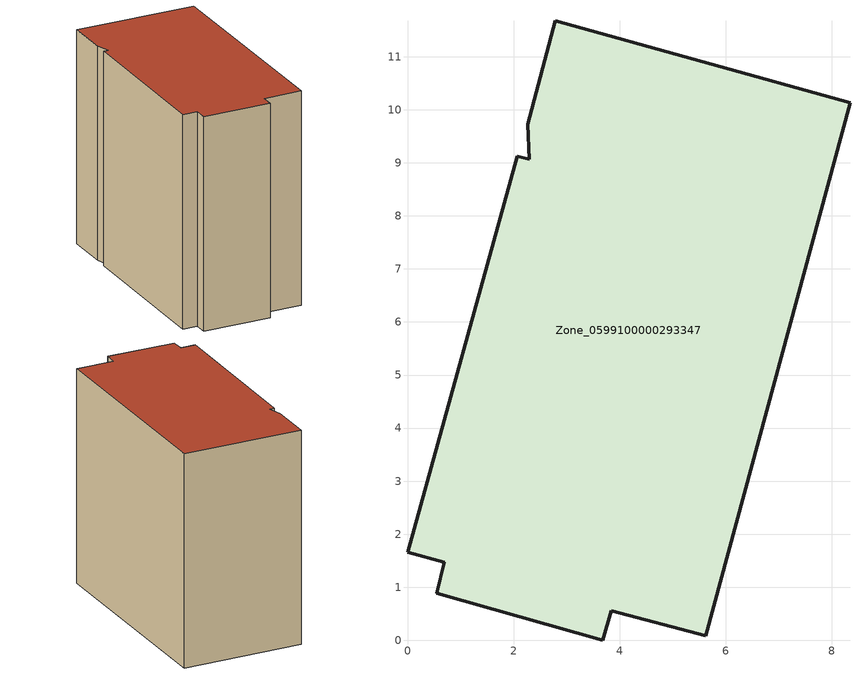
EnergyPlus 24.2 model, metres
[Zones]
Zone_0599100000293347
 floor ground (C_G): 2.78,11.68 8.34,10.13 5.62,0.09 3.84,0.56 3.68,0 0.55,0.89 0.69,1.47 0,1.66 2.07,9.12 2.3,9.07 2.27,9.73 z0
 wall outside (C_F): 2.07,9.12 0,1.66 0.69,1.47 0.55,0.89 3.68,0 3.84,0.56 5.62,0.09 8.34,10.13 2.78,11.68 2.27,9.73 2.3,9.07 2.07,9.12 z0:10.29
 roof outside (C_R): 8.34,10.13 2.78,11.68 2.27,9.73 2.3,9.07 2.07,9.12 0,1.66 0.69,1.47 0.55,0.89 3.68,0 3.84,0.56 5.62,0.09 z10.29
[BUILDING]
Pand.0599100000293347: North Axis=0; Terrain=City; Loads Convergence Tolerance Value=0.04; Temperature Convergence Tolerance Value=0.4; Solar Distribution=FullExterior; Maximum Number of Warmup Days=25; Minimum Number of Warmup Days=1
[Site:Location]
Rotterdam.The.Hague.AP_ZH_NLD Design_Conditions: Latitude=51.96; Longitude=4.45; Time Zone=1; Elevation=-4.5
[SITE:GROUNDTEMPERATURE:BUILDINGSURFACE]
18, 18, 18, 18, 18, 18, 18, 18, 18, 18, 18, 18
[MATERIAL] Thermal Absorptance=0.9; Solar Absorptance=0.7; Visible Absorptance=0.7
Name | Roughness | Thickness | Conductivity | Density | Specific Heat
G.TC.1946 | MediumSmooth | 0.15 | 1 | 540 | 1210
F.TC.1946 | Rough | 0.3 | 0.857143 | 1920 | 840
R.TC.1946 | MediumRough | 0.2 | 0.909091 | 1500 | 1000
[CONSTRUCTION]
C_G: G.TC.1946
C_F: F.TC.1946
C_R: R.TC.1946
[ZONE]
Zone_0599100000293347: Type=1; Multiplier=1; Ceiling Height=Autocalculate; Volume=Autocalculate; Floor Area=autocalculate; Part of Total Floor Area=Yes
[ZONEINFILTRATION:DESIGNFLOWRATE]
Infil_Zone_0599100000293347: Zone or ZoneList or Space or SpaceList=Zone_0599100000293347; Schedule=AlwaysOn; Design Flow Rate Calculation Method=Flow/Area; Flow Rate per Floor Area=0.003; Constant Term Coefficient=1; Temperature Term Coefficient=0; Velocity Term Coefficient=0; Velocity Squared Term Coefficient=0
[HVACTEMPLATE:ZONE:IDEALLOADSAIRSYSTEM]
Zone_0599100000293347: Maximum Heating Supply Air Temperature=50; Minimum Cooling Supply Air Temperature=13; Maximum Heating Supply Air Humidity Ratio=0.0156; Minimum Cooling Supply Air Humidity Ratio=0.0077; Heating Limit=NoLimit; Cooling Limit=NoLimit; Dehumidification Control Type=ConstantSensibleHeatRatio; Cooling Sensible Heat Ratio=0.7; Dehumidification Setpoint=60; Humidification Control Type=None; Humidification Setpoint=30; Outdoor Air Method=None; Outdoor Air Flow Rate per Person=0.00944; Outdoor Air Flow Rate per Zone Floor Area=0; Outdoor Air Flow Rate per Zone=0; Demand Controlled Ventilation Type=None; Outdoor Air Economizer Type=NoEconomizer; Heat Recovery Type=None; Sensible Heat Recovery Effectiveness=0.7; Latent Heat Recovery Effectiveness=0.65
[ZONECONTROL:THERMOSTAT]
ThermostatControl_Zone_0599100000293347: Zone or ZoneList=Zone_0599100000293347; Control Type Schedule=DualSetpointControlType; Control 1=Thermostat_Zone_0599100000293347; Temperature Difference Between Cutout And Setpoint=0
[THERMOSTATSETPOINT:DUALSETPOINT]
Thermostat_Zone_0599100000293347: Heating Setpoint Temperature Schedule=HeatingSetpoint_Zone_0599100000293347; Cooling Setpoint Temperature Schedule=CoolingSetpoint_Zone_0599100000293347
[SCHEDULE:COMPACT]
HeatingSetpoint_Zone_0599100000293347: Through: 12/31, For: AllDays, Until: 24:00, 21
CoolingSetpoint_Zone_0599100000293347: Through: 12/31, For: AllDays, Until: 24:00, 24
DualSetpointControlType: Through: 12/31, For: AllDays, Until: 24:00, 4
AlwaysOn: Through: 12/31, For: AllDays, Until: 24:00, 1
